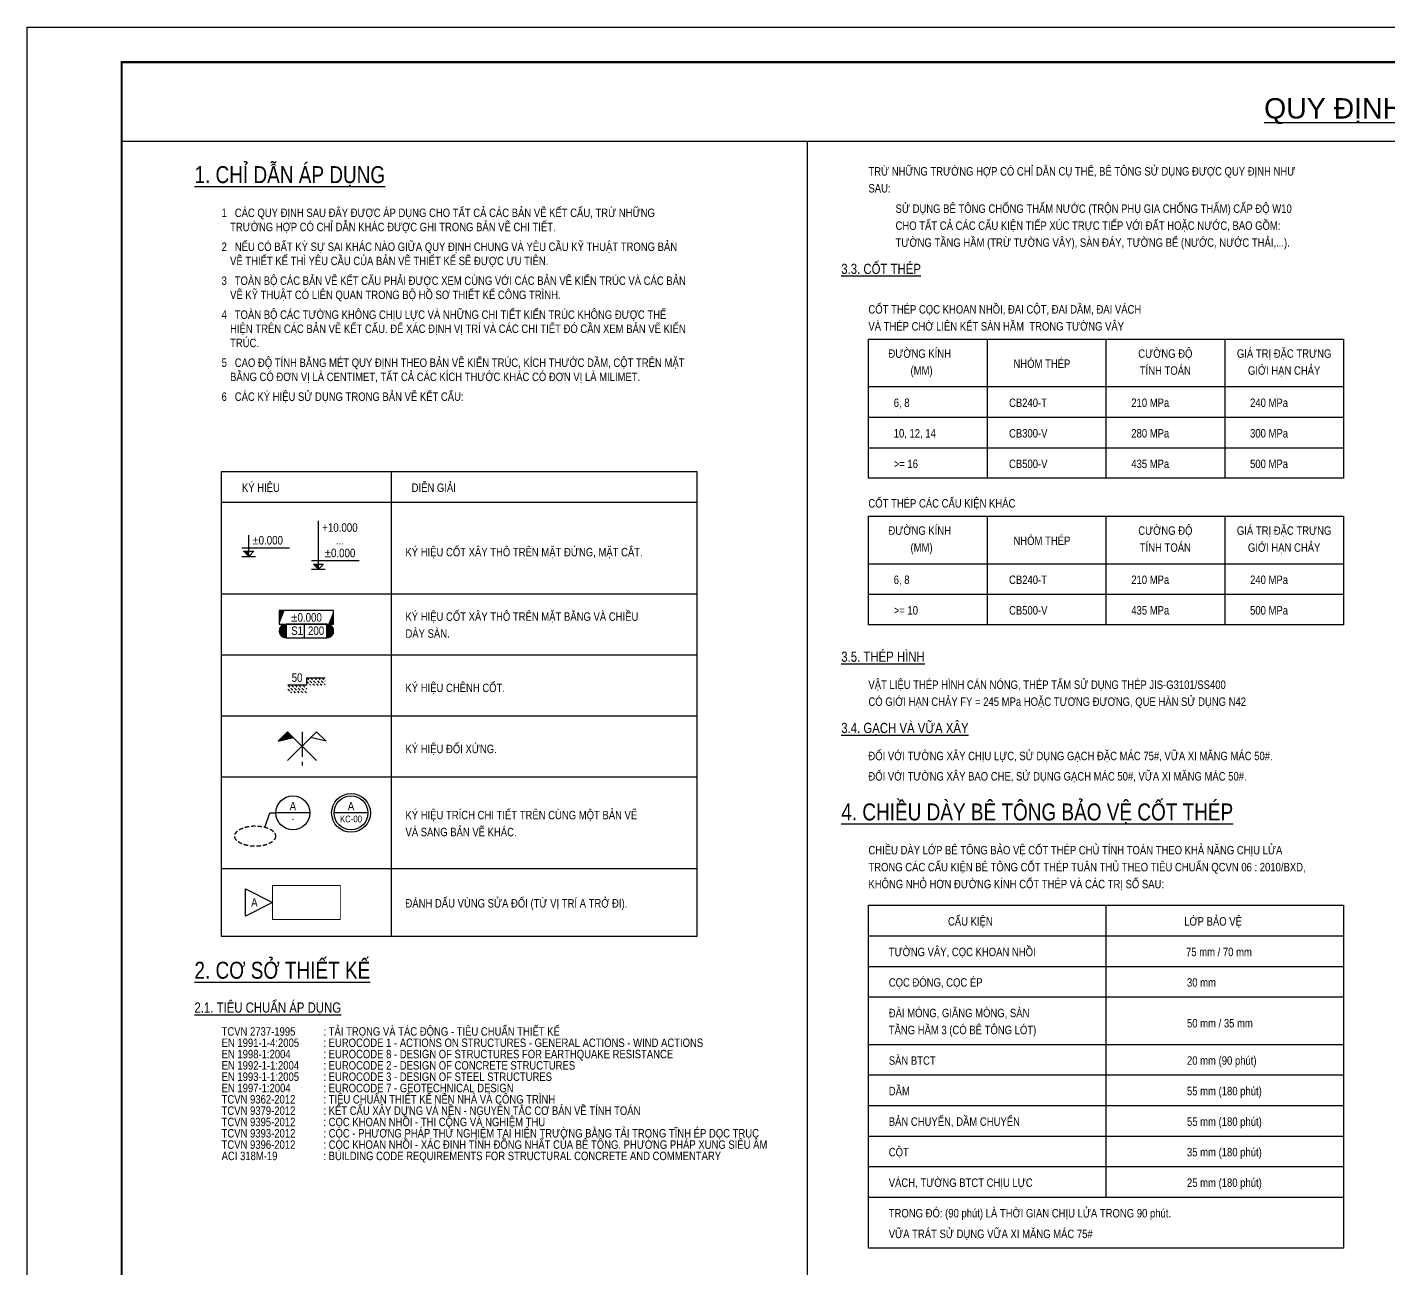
# Model space of a CAD drawing. Header units: millimetres. Extents: x -2327 to 84344, y -1171 to 60045.
# Drawn here: x -2327 to 37793, y 23454 to 60045 of the extents above; entities that cross this region are included whole.
import ezdxf
from ezdxf.enums import TextEntityAlignment as Align

# ---------------------------------------------------------------- set-up
doc = ezdxf.new("R2010")
doc.units = ezdxf.units.MM
doc.header["$LTSCALE"] = 100
doc.header["$MEASUREMENT"] = 0
for name, pattern in [('CENTER', [2, 1.25, -0.25, 0.25, -0.25]), ('CENTER2', [1.125, 0.75, -0.125, 0.125, -0.125]), ('HIDDEN', [0.375, 0.25, -0.125])]:
    doc.linetypes.add(name, pattern=pattern)
doc.layers.get('DEFPOINTS').update_dxf_attribs({"color": 1})
for name, color, linetype in [('ccu12-Chidan', 9, 'Continuous'), ('ccu12-Hatch', 8, 'Continuous'), ('ccu12-Manh', 8, 'Continuous'), ('ccu12-Text', 31, 'Continuous'), ('ccu12-Thay', 7, 'Continuous'), ('ccu12-Truc', 13, 'CENTER2')]:
    doc.layers.add(name, color=color, linetype=linetype)
doc.layers.add('KC-GHICHU', color=4, linetype='Continuous', lineweight=20)
doc.layers.add('Khung ten_A1$0$KT-Net thay', color=7, linetype='Continuous', lineweight=15)
doc.styles.add('2', font='ROMANS.shx', dxfattribs={"width": 0.85, "height": 200})
doc.styles.add('ccu12-Arial', font='arial.ttf', dxfattribs={"width": 0.8})
doc.styles.add('ccu12-Arial Narow', font='ARIALN.TTF')
doc.styles.add('ccu12-VnAvantH', font='', dxfattribs={"width": 0.8})
doc.styles.add('ccu12-vnsimli', font='vnsimli.shx', dxfattribs={"width": 0.8, "bigfont": 'vns.shx'})
doc.styles.add('DIM', font='romans.shx', dxfattribs={"width": 0.7})
doc.styles.get('ccu12-VnAvantH').set_extended_font_data('.VnAvantH')
doc.dimstyles.new('1-1', dxfattribs={"dimtxt": 2.5, "dimasz": 1.5, "dimexe": 1, "dimexo": 0, "dimgap": 1.5, "dimtad": 1, "dimdec": 0, "dimdsep": 46, "dimtxsty": 'DIM', "dimblk1": 'ARCHTICK', "dimblk2": 'ARCHTICK', "dimsah": 1, "dimcen": 1.5, "dimdle": 1, "dimclrd": 1, "dimclre": 1, "dimclrt": 4, "dimadec": 0, "dimazin": 0, "dimtfac": 1, "dimtdec": 0, "dimtofl": 0, "dimtmove": 1, "dimatfit": 3, "dimfxl": 1, "dimtolj": 1, "dimtzin": 0, "dimarcsym": 0})

# ---------------------------------------------------------------- blocks, each defined once
blk = doc.blocks.new('Khung ten_A1', base_point=(-3406704, 253379))
at = {"layer": 'DEFPOINTS'}
blk.add_lwpolyline([(0, 59400), (84100, 59400), (84100, 0), (0, 0)], close=True, dxfattribs=at)
at = {"layer": 'Khung ten_A1$0$KT-Net thay', "const_width": 60}
blk.add_lwpolyline([(2700, 1000), (83100, 1000), (83100, 58400), (2700, 58400)], close=True, dxfattribs=at)
blk = doc.blocks.new('Số hiệu mây')
blk.add_lwpolyline([(-3.5, 3.5), (4.5, -0.5), (-3.5, -4.5), (-3.5, 3.5)])
at = {"layer": 'KC-GHICHU', "linetype": 'Continuous', "style": 'ccu12-Arial'}
blk.add_attdef('12', text='', height=2.5, dxfattribs=at).set_placement((-0.83, -0.5), align=Align.MIDDLE)
blk = doc.blocks.new('ccu11-cotcaodo1')
at = {"layer": 'ccu12-Hatch'}
h = blk.add_hatch(dxfattribs=at)
h.set_pattern_fill('ANSI31', color=256)
h.paths.add_polyline_path([(-6, 130), (-155, 130), (-6, -20)])
at = {"layer": 'ccu12-Chidan'}
for p, q in [((-6, -20), (-6, 600)), ((-206, 230), (1194, 230)), ((-155, 130), (144, 130)), ((-6, -20), (-155, 130)), ((-6, -20), (144, 130)), ((-206, -20), (194, -20))]:
    blk.add_line(p, q, dxfattribs=at)
at = {"layer": 'ccu12-Chidan', "color": 31, "ltscale": 10, "style": 'ccu12-Arial Narow'}
blk.add_attdef('%%P20.000', text='', height=250, dxfattribs=at).set_placement((628, 456), align=Align.MIDDLE_CENTER)
blk = doc.blocks.new('ccu11-cotcaodo2')
at = {"layer": 'ccu12-Hatch'}
h = blk.add_hatch(dxfattribs=at)
h.set_pattern_fill('ANSI31', color=256)
h.set_pattern_definition([(45, (7359.16489, 44219.88991), (-0.08838835, 0.08838835), [])])
h.paths.add_polyline_path([(7204, 44350), (7354, 44200), (7354, 44350)])
at = {"layer": 'ccu12-Chidan'}
for p, q in [((7354, 44200), (7354, 45620)), ((7154, 44450), (8554, 44450)), ((7154, 44200), (7554, 44200)), ((7204, 44350), (7503, 44350)), ((7354, 44200), (7204, 44350)), ((7354, 44200), (7503, 44350))]:
    blk.add_line(p, q, dxfattribs=at)
at = {"layer": 'ccu12-Chidan', "color": 31, "ltscale": 10, "style": 'ccu12-Arial Narow'}
for tag, p in [('%%P20.000', (7987, 45426)), ('...', (7987, 45051)), ('%%P20.000', (7987, 44676))]:
    blk.add_attdef(tag, text='', height=250, dxfattribs=at).set_placement(p, align=Align.MIDDLE_CENTER)
blk = doc.blocks.new('ccu11-cmb')
at = {"layer": 'ccu12-Chidan', "color": 7}
blk.add_lwpolyline([(0, 0), (1600, 0), (1600, 400), (0, 400)], close=True, dxfattribs=at)
at = {"layer": 'ccu12-Chidan', "color": 250}
for points in [[(0, 0), (159, 400), (0, 400)], [(1600, 400), (1441, 0), (1600, 0)]]:
    blk.add_solid(points, dxfattribs=at)
at = {"layer": 'ccu12-Chidan', "color": 31, "style": 'ccu12-vnsimli', "width": 0.8}
blk.add_attdef('+100.00', text='', height=250, dxfattribs=at).set_placement((800, 200), align=Align.MIDDLE_CENTER)
blk = doc.blocks.new('ccu11-chieudaysan')
at = {"layer": 'ccu12-Chidan'}
for points in [[(-569, 400), (-569, 0, -1)], [(631, 400), (631, 0, 1)]]:
    blk.add_hatch(color=250, dxfattribs=at).paths.add_polyline_path(points)
at = {"layer": 'ccu12-Chidan', "color": 7}
blk.add_line((-26, 0), (-26, 400), dxfattribs=at)
blk.add_lwpolyline([(-569, 0), (631, 0), (631, 400), (-569, 400)], close=True, dxfattribs=at)
for centre, start, end in [((-569, 200), 90, 270.0001), ((631, 200), 269.9999, 90)]:
    blk.add_arc(centre, 200, start, end, dxfattribs=at)
at = {"layer": 'ccu12-Chidan', "color": 31, "style": 'ccu12-vnsimli', "width": 0.7}
for tag, p in [('S00', (-502, 200)), ('200', (72, 200))]:
    blk.add_attdef(tag, text='', height=250, dxfattribs=at).set_placement(p, align=Align.MIDDLE_LEFT)
blk = doc.blocks.new('drp')
at = {"layer": 'ccu12-Chidan', "color": 1, "linetype": 'Continuous', "ltscale": 3}
for p, q in [((0, 193), (-500, 193)), ((0, 193), (0, -7)), ((0, -7), (500, -7))]:
    blk.add_line(p, q, dxfattribs=at)
at = {"layer": 'ccu12-Chidan', "color": 1, "linetype": 'HIDDEN', "ltscale": 3}
for p, q in [((-312, 193), (-500, 5)), ((-412, 193), (-500, 105)), ((-212, 193), (-412, -7)), ((-112, 193), (-312, -7)), ((-12, 193), (-212, -7)), ((0, 105), (-112, -7)), ((100, -7), (0, -107)), ((200, -7), (0, -207)), ((300, -7), (100, -207)), ((400, -7), (200, -207)), ((500, -7), (300, -207)), ((500, -107), (400, -207))]:
    blk.add_line(p, q, dxfattribs=at)
at = {"layer": 'ccu12-Chidan', "color": 31, "linetype": 'ByBlock', "style": '2', "width": 0.8}
blk.add_attdef('30', (111, 110), '', height=250, dxfattribs=at)
blk = doc.blocks.new('ccu11-doixung')
at = {"layer": 'ccu12-Chidan', "ltscale": 10000}
blk.add_hatch(color=256, dxfattribs=at).paths.add_polyline_path([(-35.9, 84.3), (-59.7, 60.6), (-21.4, 69.8)])
at = {"layer": 'ccu12-Chidan'}
for p, q in [((-35.9, 84.3), (-59.7, 60.6)), ((-59.7, 60.6), (-21.4, 69.8)), ((-35.9, 84.3), (35.9, 12.5)), ((35.9, 84.3), (-35.9, 12.5)), ((59.7, 60.6), (21.4, 69.8)), ((35.9, 84.3), (59.7, 60.6))]:
    blk.add_line(p, q, dxfattribs=at)
at = {"layer": 'ccu12-Chidan', "color": 13, "linetype": 'CENTER', "ltscale": 0.5}
blk.add_line((0, 84.3), (0, 0), dxfattribs=at)
blk = doc.blocks.new('_ARCHTICK')
at = {"color": 0, "linetype": 'ByBlock', "const_width": 0.15}
blk.add_lwpolyline([(-0.5, -0.5), (0.5, 0.5)], dxfattribs=at)
blk = doc.blocks.new('ct-trich')
at = {"layer": 'ccu12-Chidan', "color": 7}
blk.add_lwpolyline([(484, 0), (-484, 0)], dxfattribs=at)
at = {"layer": 'ccu12-Chidan', "color": 3}
blk.add_circle((0, 0), 484, dxfattribs=at)
at = {"layer": 'ccu12-Text', "style": 'ccu12-VnAvantH', "width": 0.8}
blk.add_attdef('B', text='', height=250, dxfattribs=at).set_placement((0, 0), align=Align.BOTTOM_CENTER)
blk.add_attdef('B', text='', height=180, dxfattribs=at).set_placement((0, -76), align=Align.TOP_CENTER)
blk = doc.blocks.new('ct-ve')
at = {"layer": 'ccu12-Chidan', "color": 7}
blk.add_lwpolyline([(484, 0), (-484, 0)], dxfattribs=at)
at = {"layer": 'ccu12-Chidan', "color": 9}
blk.add_circle((0, 0), 553, dxfattribs=at)
at = {"layer": 'ccu12-Chidan', "color": 3}
blk.add_circle((0, 0), 484, dxfattribs=at)
at = {"layer": 'ccu12-Chidan', "color": 7, "style": 'ccu12-VnAvantH', "width": 0.8}
blk.add_attdef('B', text='', height=250, dxfattribs=at).set_placement((0, 0), align=Align.BOTTOM_CENTER)
blk.add_attdef('B', text='', height=180, dxfattribs=at).set_placement((0, -76), align=Align.TOP_CENTER)

msp = doc.modelspace()

# ---------------------------------------------------------------- linework, layer by layer
at = {"layer": 'ccu12-Chidan', "linetype": 'HIDDEN', "ltscale": 5}
msp.add_ellipse((4389.8, 36205), major_axis=(600, 0), ratio=0.5, dxfattribs=at)
at = {"layer": 'ccu12-Manh'}
msp.add_line((8400, 46950), (8400, 33250), dxfattribs=at)
at = {"layer": 'ccu12-Thay', "ltscale": 10}
for p, q in [((74646.5, 56673.2), (455.3, 56673.2)), ((20659.7, 56673.2), (20659.7, -140.8))]:
    msp.add_line(p, q, dxfattribs=at)
at = {"layer": 'ccu12-Thay'}
for p, q in [((25959.7, 50852.1), (25959.7, 46752.1)), ((29459.7, 50852.1), (29459.7, 46752.1)), ((32959.7, 50852.1), (32959.7, 46752.1)), ((22459.7, 49452.1), (36459.7, 49452.1)), ((22459.7, 48552.1), (36459.7, 48552.1)), ((22459.7, 47652.1), (36459.7, 47652.1)), ((3400, 46050), (17400, 46050)), ((25959.7, 45634.6), (25959.7, 42434.6)), ((29459.7, 45634.6), (29459.7, 42434.6)), ((32959.7, 45634.6), (32959.7, 42434.6)), ((22459.7, 44234.6), (36459.7, 44234.6)), ((3400, 43350), (17400, 43350)), ((22459.7, 43334.6), (36459.7, 43334.6)), ((3400, 41550), (17400, 41550)), ((3400, 39750), (17400, 39750)), ((3400, 37950), (17400, 37950)), ((3400, 35250), (17400, 35250)), ((29459.7, 34166.5), (29459.7, 25566.5)), ((22459.7, 33266.5), (36459.7, 33266.5)), ((22459.7, 32366.5), (36459.7, 32366.5)), ((22459.7, 31466.5), (36459.7, 31466.5)), ((22459.7, 30066.5), (36459.7, 30066.5)), ((22459.7, 29166.5), (36459.7, 29166.5)), ((22459.7, 28266.5), (36459.7, 28266.5)), ((22459.7, 27366.5), (36459.7, 27366.5)), ((22459.7, 26466.5), (36459.7, 26466.5)), ((22459.7, 25566.5), (36459.7, 25566.5))]:
    msp.add_line(p, q, dxfattribs=at)
for points in [[(22459.7, 50852.1), (36459.7, 50852.1), (36459.7, 46752.1), (22459.7, 46752.1)], [(3400, 46950), (17400, 46950), (17400, 33250), (3400, 33250)], [(22459.7, 45634.6), (36459.7, 45634.6), (36459.7, 42434.6), (22459.7, 42434.6)], [(22459.7, 34166.5), (36459.7, 34166.5), (36459.7, 24065.9), (22459.7, 24065.9)]]:
    msp.add_lwpolyline(points, close=True, dxfattribs=at)
at = {"layer": 'ccu12-Truc', "color": 1, "ltscale": 5, "const_width": 25}
msp.add_lwpolyline([(4900, 34750), (6900, 34750), (6900, 33750), (4900, 33750)], close=True, dxfattribs=at)

# ---------------------------------------------------------------- block references
at = {"layer": 'ccu12-Chidan'}
ref = msp.add_blockref('ccu11-cotcaodo1', (4205.7, 44469.9), dxfattribs=at)
ref.add_attrib('%%P0.000', '%%P0.000', (4300, 44800), dxfattribs={"color": 31, "ltscale": 10, "height": 250, "style": 'ccu12-Arial Narow'})
at = {"layer": 'ccu12-Chidan', "ltscale": 10000}
ref = msp.add_blockref('ccu11-cmb', (5100, 42450), dxfattribs=at)
ref.add_attrib('+100.00', '%%P0.000', dxfattribs={"color": 31, "height": 250, "style": 'ccu12-Arial Narow'}).set_placement((5900, 42650), align=Align.MIDDLE_CENTER)
ref = msp.add_blockref('ccu11-chieudaysan', (5869, 42050), dxfattribs=at)
ref.add_attrib('S00', 'S1', dxfattribs={"color": 31, "height": 250, "style": 'ccu12-Arial Narow'}).set_placement((5450.5, 42259.5), align=Align.MIDDLE_LEFT)
ref.add_attrib('200', '200', dxfattribs={"color": 31, "height": 250, "style": 'ccu12-Arial Narow'}).set_placement((5945.5, 42259.5), align=Align.MIDDLE_LEFT)
at = {"layer": 'ccu12-Chidan'}
ref = msp.add_blockref('drp', (5900, 40658.2), dxfattribs=dict(at, xscale=-1.102198272943497, yscale=1.102198273234535, zscale=1.102198273222705))
ref.add_attrib('30', '50', dxfattribs={"color": 31, "linetype": 'ByBlock', "height": 250, "style": 'ccu12-Arial Narow'}).set_placement((5624.5, 40676.5), align=Align.BOTTOM_CENTER)
at = {"layer": 'ccu12-Chidan', "ltscale": 10000, "xscale": 11.86262068895978, "yscale": 11.86262068895978, "zscale": 11.86262068895978}
msp.add_blockref('ccu11-doixung', (5770.6, 38282), dxfattribs=at)
at = {"layer": 'ccu12-Chidan'}
ref = msp.add_blockref('ct-trich', (5500.1, 36888.5), dxfattribs=dict(at, xscale=1.032041965136774, yscale=1.032041965136774, zscale=1.032041965136774))
ref.add_attrib('B', '-', dxfattribs={"color": 31, "height": 200, "style": 'ccu12-Arial Narow'}).set_placement((5500.1, 36810.4), align=Align.TOP_CENTER)
ref.add_attrib('B', 'A', dxfattribs={"color": 7, "height": 250, "style": 'ccu12-Arial Narow'}).set_placement((5500.1, 36888.5), align=Align.BOTTOM_CENTER)
ref = msp.add_blockref('ct-ve', (7214, 36888.5), dxfattribs=dict(at, xscale=1.032041965136774, yscale=1.032041965136774, zscale=1.032041965136774))
ref.add_attrib('B', 'A', dxfattribs={"color": 7, "height": 250, "style": 'ccu12-Arial Narow'}).set_placement((7214, 36888.5), align=Align.BOTTOM_CENTER)
ref.add_attrib('B', 'KC-00', dxfattribs={"color": 31, "height": 200, "style": 'ccu12-Arial Narow'}).set_placement((7214, 36810.4), align=Align.TOP_CENTER)
at = {"layer": 'ccu12-Thay', "ltscale": 5, "xscale": 1.030575244849941, "yscale": 1.030575244849941, "zscale": 1.030575244849941}
msp.add_blockref('Khung ten_A1', (-3513192.2, 259955.2), dxfattribs=at)
at = {"layer": 'ccu12-Thay'}
ref = msp.add_blockref('ccu11-cotcaodo2', (-1100, -126.3), dxfattribs=at)
ref.add_attrib('%%P20.000', '+10.000', dxfattribs={"layer": 'ccu12-Chidan', "color": 31, "ltscale": 10, "height": 250, "style": 'ccu12-Arial Narow'}).set_placement((6887.4, 45300), align=Align.MIDDLE_CENTER)
ref.add_attrib('...', '...', dxfattribs={"layer": 'ccu12-Chidan', "color": 31, "ltscale": 10, "height": 250, "style": 'ccu12-Arial Narow'}).set_placement((6887.4, 44925), align=Align.MIDDLE_CENTER)
ref.add_attrib('%%P20.000', '%%P0.000', dxfattribs={"layer": 'ccu12-Chidan', "color": 31, "ltscale": 10, "height": 250, "style": 'ccu12-Arial Narow'}).set_placement((6887.4, 44550), align=Align.MIDDLE_CENTER)
ref = msp.add_blockref('Số hiệu mây', (4450, 34300), dxfattribs=dict(at, xscale=100, yscale=100, zscale=100))
ref.add_attrib('12', 'A', dxfattribs={"layer": 'ccu12-Text', "linetype": 'Continuous', "height": 250, "style": 'ccu12-Arial Narow'}).set_placement((4366.7, 34250), align=Align.MIDDLE)

# ---------------------------------------------------------------- texts
at = {"layer": 'ccu12-Text', "style": 'ccu12-Arial'}
msp.add_text('%%UQUY ĐỊNH CHUNG - 01', height=600, dxfattribs=at).set_placement((38659.7, 57354.2), align=Align.CENTER)
at = {"layer": 'ccu12-Text', "style": 'ccu12-Arial', "width": 0.8}
for s, height, p in [('%%U1. CHỈ DẪN ÁP DỤNG', 500, (2600, 55450)), ('TRỪ NHỮNG TRƯỜNG HỢP CÓ CHỈ DẪN CỤ THỂ, BÊ TÔNG SỬ DỤNG ĐƯỢC QUY ĐỊNH NHƯ', 250, (22459.7, 55673.2)), ('SAU:', 250, (22459.7, 55173.2)), ('SỬ DỤNG BÊ TÔNG CHỐNG THẤM NƯỚC (TRỘN PHỤ GIA CHỐNG THẤM) CẤP ĐỘ W10', 250, (23259.7, 54573.2)), ('CHO TẤT CẢ CÁC CẤU KIỆN TIẾP XÚC TRỰC TIẾP VỚI ĐẤT HOẶC NƯỚC, BAO GỒM:', 250, (23259.7, 54073.2)), ('TƯỜNG TẦNG HẦM (TRỪ TƯỜNG VÂY), SÀN ĐÁY, TƯỜNG BỂ (NƯỚC, NƯỚC THẢI,...).', 250, (23259.7, 53573.2)), ('%%U3.3. CỐT THÉP', 300, (21659.7, 52773.2)), ('CỐT THÉP CỌC KHOAN NHỒI, ĐAI CỘT, ĐAI DẦM, ĐAI VÁCH', 250, (22459.7, 51604.5)), ('VÀ THÉP CHỜ LIÊN KẾT SÀN HẦM  TRONG TƯỜNG VÂY', 250, (22459.7, 51104.5)), ('ĐƯỜNG KÍNH', 250, (23050.2, 50302.1)), ('NHÓM THÉP', 250, (26733.7, 50002.1)), ('(MM)', 250, (23699.7, 49802.1)), ('KÝ HIỆU', 250, (4000, 46350)), ('DIỄN GIẢI', 250, (9000, 46350)), ('CỐT THÉP CÁC CẤU KIỆN KHÁC', 250, (22459.7, 45887)), ('ĐƯỜNG KÍNH', 250, (23050.2, 45084.6)), ('NHÓM THÉP', 250, (26733.7, 44784.6)), ('KÝ HIỆU CỐT XÂY THÔ TRÊN MẶT ĐỨNG, MẶT CẮT.', 250, (8817.9, 44450)), ('(MM)', 250, (23699.7, 44584.6)), ('KÝ HIỆU CỐT XÂY THÔ TRÊN MẶT BẰNG VÀ CHIỀU', 250, (8817.9, 42550)), ('DÀY SÀN.', 250, (8817.9, 42050)), ('%%U3.5. THÉP HÌNH', 300, (21659.7, 41342.8)), ('KÝ HIỆU CHÊNH CỐT.', 250, (8817.9, 40450)), ('VẬT LIỆU THÉP HÌNH CÁN NÓNG, THÉP TẤM SỬ DỤNG THÉP JIS-G3101/SS400', 250, (22459.7, 40542.8)), ('CÓ GIỚI HẠN CHẢY FY = 245 MPa HOẶC TƯƠNG ĐƯƠNG, QUE HÀN SỬ DỤNG N42', 250, (22459.7, 40042.8)), ('%%U3.4. GẠCH VÀ VỮA XÂY', 300, (21659.7, 39242.8)), ('KÝ HIỆU ĐỐI XỨNG.', 250, (8817.9, 38650)), ('ĐỐI VỚI TƯỜNG XÂY CHỊU LỰC, SỬ DỤNG GẠCH ĐẶC MÁC 75#, VỮA XI MĂNG MÁC 50#.', 250, (22459.7, 38442.8)), ('ĐỐI VỚI TƯỜNG XÂY BAO CHE, SỬ DỤNG GẠCH MÁC 50#, VỮA XI MĂNG MÁC 50#.', 250, (22459.7, 37842.8)), ('%%U4. CHIỀU DÀY BÊ TÔNG BẢO VỆ CỐT THÉP', 500, (21659.7, 36666.5)), ('KÝ HIỆU TRÍCH CHI TIẾT TRÊN CÙNG MỘT BẢN VẼ', 250, (8817.9, 36700)), ('VÀ SANG BẢN VẼ KHÁC.', 250, (8817.9, 36200)), ('CHIỀU DÀY LỚP BÊ TÔNG BẢO VỆ CỐT THÉP CHỦ TÍNH TOÁN THEO KHẢ NĂNG CHỊU LỬA', 250, (22459.7, 35666.5)), ('TRONG CÁC CẤU KIỆN BÊ TÔNG CỐT THÉP TUÂN THỦ THEO TIÊU CHUẨN QCVN 06 : 2010/BXD,', 250, (22459.7, 35166.5)), ('KHÔNG NHỎ HƠN ĐƯỜNG KÍNH CỐT THÉP VÀ CÁC TRỊ SỐ SAU:', 250, (22459.7, 34666.5)), ('ĐÁNH DẤU VÙNG SỬA ĐỔI (TỪ VỊ TRÍ A TRỞ ĐI).', 250, (8817.9, 34100)), ('CẤU KIỆN', 250, (24803.7, 33566.5)), ('LỚP BẢO VỆ', 250, (31765.7, 33566.5)), ('TƯỜNG VÂY, CỌC KHOAN NHỒI', 250, (23059.7, 32666.5)), ('%%U2. CƠ SỞ THIẾT KẾ', 500, (2600, 32002.7)), ('CỌC ĐÓNG, CỌC ÉP', 250, (23059.7, 31766.5)), ('%%U2.1. TIÊU CHUẨN ÁP DỤNG', 300, (2600, 31002.7)), ('ĐÀI MÓNG, GIẰNG MÓNG, SÀN', 250, (23059.7, 30866.5)), ('TẦNG HẦM 3 (CÓ BÊ TÔNG LÓT)', 250, (23059.7, 30366.5)), ('SÀN BTCT', 250, (23059.7, 29466.5)), ('DẦM', 250, (23059.7, 28566.5)), ('BẢN CHUYỂN, DẦM CHUYỂN', 250, (23059.7, 27666.5)), ('CỘT', 250, (23059.7, 26766.5)), ('VÁCH, TƯỜNG BTCT CHỊU LỰC', 250, (23059.7, 25866.5)), ('TRONG ĐÓ: (90 phút) LÀ THỜI GIAN CHỊU LỬA TRONG 90 phút.', 250, (23059.7, 24966.5)), ('VỮA TRÁT SỬ DỤNG VỮA XI MĂNG MÁC 75#', 250, (23059.7, 24357.7))]:
    msp.add_text(s, height=height, dxfattribs=at).set_placement(p)
for s, p in [('CƯỜNG ĐỘ', (31209.7, 50302.1)), ('GIÁ TRỊ ĐẶC TRƯNG', (34709.7, 50302.1)), ('TÍNH TOÁN', (31209.7, 49802.1)), ('GIỚI HẠN CHẢY', (34709.7, 49802.1)), ('CƯỜNG ĐỘ', (31209.7, 45084.6)), ('GIÁ TRỊ ĐẶC TRƯNG', (34709.7, 45084.6)), ('TÍNH TOÁN', (31209.7, 44584.6)), ('GIỚI HẠN CHẢY', (34709.7, 44584.6))]:
    msp.add_text(s, height=250, dxfattribs=at).set_placement(p, align=Align.CENTER)
at = {"layer": 'ccu12-Text', "color": 3, "style": 'ccu12-Arial', "width": 0.8}
for s, p in [('6, 8', (23205.7, 48852.1)), ('CB240-T', (26603.2, 48852.1)), ('210 MPa', (30205.7, 48852.1)), ('240 MPa', (33705.7, 48852.1)), ('10, 12, 14', (23205.7, 47952.1)), ('CB300-V', (26603.2, 47952.1)), ('280 MPa', (30205.7, 47952.1)), ('300 MPa', (33705.7, 47952.1)), ('>= 16', (23205.7, 47052.1)), ('CB500-V', (26603.2, 47052.1)), ('435 MPa', (30205.7, 47052.1)), ('500 MPa', (33705.7, 47052.1)), ('6, 8', (23205.7, 43634.6)), ('CB240-T', (26603.2, 43634.6)), ('210 MPa', (30205.7, 43634.6)), ('240 MPa', (33705.7, 43634.6)), ('>= 10', (23205.7, 42734.6)), ('CB500-V', (26603.2, 42734.6)), ('435 MPa', (30205.7, 42734.6)), ('500 MPa', (33705.7, 42734.6)), ('75 mm / 70 mm', (31818.5, 32666.5)), ('30 mm', (31846.7, 31766.5)), ('50 mm / 35 mm', (31846.7, 30566.5)), ('20 mm (90 phút)', (31846.7, 29466.5)), ('55 mm (180 phút)', (31846.7, 28566.5)), ('55 mm (180 phút)', (31846.7, 27666.5)), ('35 mm (180 phút)', (31846.7, 26766.5)), ('25 mm (180 phút)', (31846.7, 25866.5))]:
    msp.add_text(s, height=250, dxfattribs=at).set_placement(p)
at = {"layer": 'ccu12-Text', "ltscale": 5, "insert": (3400, 54700), "char_height": 250, "width": 13641.883, "attachment_point": 1, "style": 'ccu12-Arial'}
msp.add_mtext('\\pi-250,l250;1   CÁC QUY ĐỊNH SAU ĐÂY ĐƯỢC ÁP DỤNG CHO TẤT CẢ CÁC BẢN VẼ KẾT CẤU, TRỪ NHỮNG TRƯỜNG HỢP CÓ CHỈ DẪN KHÁC ĐƯỢC GHI TRONG BẢN VẼ CHI TIẾT. \\P{\\H0.4x; \\P}2   NẾU CÓ BẤT KỲ SỰ SAI KHÁC NÀO GIỮA QUY ĐỊNH CHUNG VÀ YÊU CẦU KỸ THUẬT TRONG BẢN VẼ THIẾT KẾ THÌ YÊU CẦU CỦA BẢN VẼ THIẾT KẾ SẼ ĐƯỢC ƯU TIÊN. \\P{\\H0.4x; \\P}3   TOÀN BỘ CÁC BẢN VẼ KẾT CẤU PHẢI ĐƯỢC XEM CÙNG VỚI CÁC BẢN VẼ KIẾN TRÚC VÀ CÁC BẢN VẼ KỸ THUẬT CÓ LIÊN QUAN TRONG BỘ HỒ SƠ THIẾT KẾ CÔNG TRÌNH. \\P{\\H0.4x; \\P}4   TOÀN BỘ CÁC TƯỜNG KHÔNG CHỊU LỰC VÀ NHỮNG CHI TIẾT KIẾN TRÚC KHÔNG ĐƯỢC THỂ HIỆN TRÊN CÁC BẢN VẼ KẾT CẤU. ĐỂ XÁC ĐỊNH VỊ TRÍ VÀ CÁC CHI TIẾT ĐÓ CẦN XEM BẢN VẼ KIẾN TRÚC. \\P{\\H0.4x; \\P}5   CAO ĐỘ TÍNH BẰNG MÉT QUY ĐỊNH THEO BẢN VẼ KIẾN TRÚC, KÍCH THƯỚC DẦM, CỘT TRÊN MẶT BẰNG CÓ ĐƠN VỊ LÀ CENTIMET, TẤT CẢ CÁC KÍCH THƯỚC KHÁC CÓ ĐƠN VỊ LÀ MILIMET. \\P{\\H0.4x; \\P}6   CÁC KÝ HIỆU SỬ DỤNG TRONG BẢN VẼ KẾT CẤU:', dxfattribs=at)
at = {"layer": 'ccu12-Text', "ltscale": 5, "insert": (3400, 30573.1), "char_height": 250, "width": 16200, "attachment_point": 1, "line_spacing_factor": 0.8, "style": 'ccu12-Arial'}
msp.add_mtext('\\pi-2750,l2750,t2750,3000;TCVN 2737-1995  ^I^I: TẢI TRỌNG VÀ TÁC ĐỘNG - TIÊU CHUẨN THIẾT KẾ \\PEN 1991-1-4:2005   ^I^I: EUROCODE 1 - ACTIONS ON STRUCTURES - GENERAL ACTIONS - WIND ACTIONS{\\H2.45572x; }\\P\\pi0,l0,tz;EN 1998-1:2004 ^I: EUROCODE 8 - DESIGN OF STRUCTURES FOR EARTHQUAKE RESISTANCE{\\H2.10287x; }\\PEN 1992-1-1:2004^I: EUROCODE 2 - DESIGN OF CONCRETE STRUCTURES{\\H2.1264x; }\\PEN 1993-1-1:2005^I: EUROCODE 3 - DESIGN OF STEEL STRUCTURES {\\H2.12483x; }\\PEN 1997-1:2004  ^I: EUROCODE 7 - GEOTECHNICAL DESIGN{\\H2.12493x; }\\PTCVN 9362-2012  ^I: TIÊU CHUẨN THIẾT KẾ NỀN NHÀ VÀ CÔNG TRÌNH{\\H2.35958x; }\\PTCVN 9379-2012  ^I: KẾT CẤU XÂY DỰNG VÀ NỀN - NGUYÊN TẮC CƠ BẢN VỀ TÍNH TOÁN{\\H2.54925x; }\\PTCVN 9395-2012  ^I: CỌC KHOAN NHỒI - THI CÔNG VÀ NGHIỆM THU{\\H2.53661x; }\\PTCVN 9393-2012     ^I: CỌC - PHƯƠNG PHÁP THỬ NGHIỆM TẠI HIỆN TRƯỜNG BẰNG TẢI TRỌNG TĨNH ÉP DỌC TRỤC{\\H2.53745x; }\\PTCVN 9396-2012    ^I: CỌC KHOAN NHỒI - XÁC ĐỊNH TÍNH ĐỒNG NHẤT CỦA BÊ TÔNG. PHƯƠNG PHÁP XUNG SIÊU ÂM{\\H2.5374x; }\\PACI 318M-19          ^I: BUILDING CODE REQUIREMENTS FOR STRUCTURAL CONCRETE AND COMMENTARY {\\H1.6504x; \\H1.77861x; }', dxfattribs=at)

# ---------------------------------------------------------------- leaders
at = {"layer": 'ccu12-Chidan'}
msp.add_leader([(4683.2, 36489.6), (4819.9, 36888.5), (5000.1, 36888.5)], dimstyle='1-1', override={"dimgap": 0.5, "dimtad": 0, "dimtxsty": 'ccu12-VnAvantH', "dimldrblk": 'DotBlank'}, dxfattribs=at)

doc.saveas('drawing.dxf')
